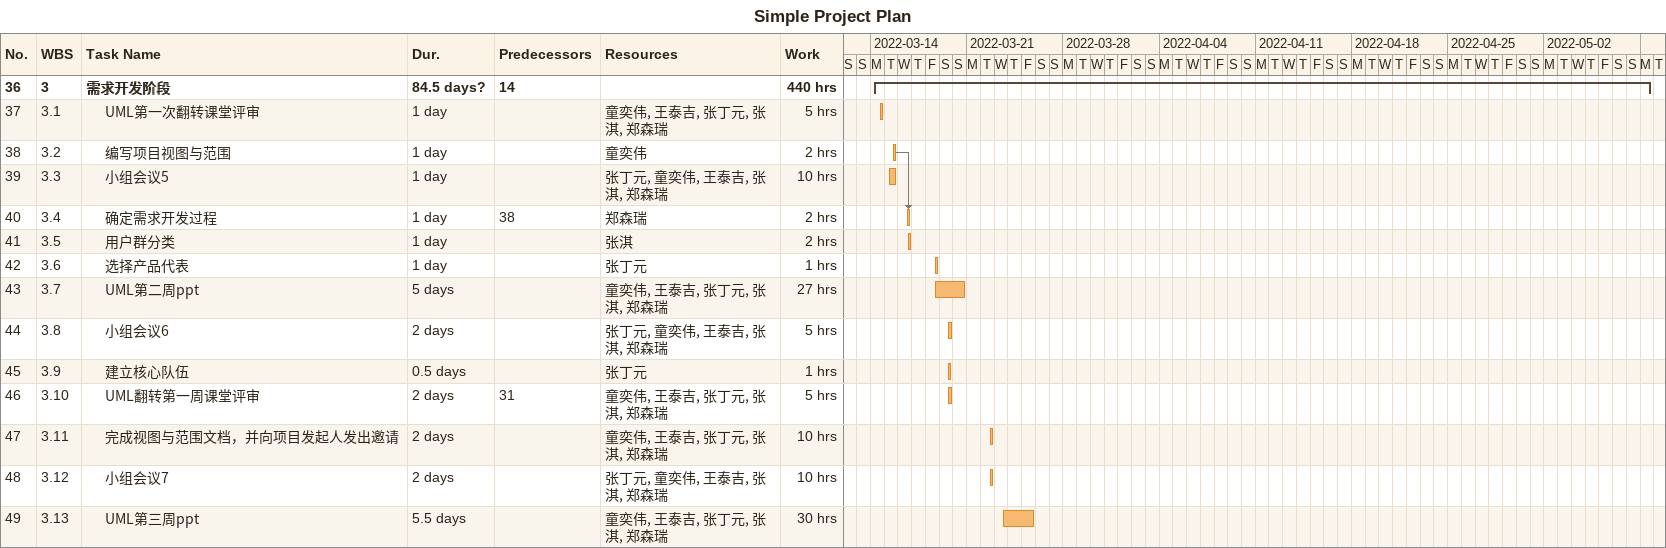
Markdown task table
Simple Project Plan

| ID | WBS | Task | Duration | Start | Finish | Predecessors | Resources | Work (h) |
|---|---|---|---|---|---|---|---|---|
| 36 | 3 | **需求开发阶段** | 84.5d? | 2022-03-14 | 2022-05-09 | 14 |  | 440 |
| 37 | 3.1 | UML第一次翻转课堂评审 | 1d | 2022-03-14 | 2022-03-14 |  | 童奕伟, 王泰吉, 张丁元, 张淇, 郑森瑞 | 5 |
| 38 | 3.2 | 编写项目视图与范围 | 1d | 2022-03-15 | 2022-03-15 |  | 童奕伟 | 2 |
| 39 | 3.3 | 小组会议5 | 1d | 2022-03-15 | 2022-03-15 |  | 张丁元, 童奕伟, 王泰吉, 张淇, 郑森瑞 | 10 |
| 40 | 3.4 | 确定需求开发过程 | 1d | 2022-03-16 | 2022-03-16 | 38 | 郑森瑞 | 2 |
| 41 | 3.5 | 用户群分类 | 1d | 2022-03-16 | 2022-03-16 |  | 张淇 | 2 |
| 42 | 3.6 | 选择产品代表 | 1d | 2022-03-18 | 2022-03-18 |  | 张丁元 | 1 |
| 43 | 3.7 | UML第二周ppt | 5d | 2022-03-18 | 2022-03-20 |  | 童奕伟, 王泰吉, 张丁元, 张淇, 郑森瑞 | 27 |
| 44 | 3.8 | 小组会议6 | 2d | 2022-03-19 | 2022-03-19 |  | 张丁元, 童奕伟, 王泰吉, 张淇, 郑森瑞 | 5 |
| 45 | 3.9 | 建立核心队伍 | 0.5d | 2022-03-19 | 2022-03-19 |  | 张丁元 | 1 |
| 46 | 3.10 | UML翻转第一周课堂评审 | 2d | 2022-03-19 | 2022-03-19 | 31 | 童奕伟, 王泰吉, 张丁元, 张淇, 郑森瑞 | 5 |
| 47 | 3.11 | 完成视图与范围文档，并向项目发起人发出邀请 | 2d | 2022-03-22 | 2022-03-22 |  | 童奕伟, 王泰吉, 张丁元, 张淇, 郑森瑞 | 10 |
| 48 | 3.12 | 小组会议7 | 2d | 2022-03-22 | 2022-03-22 |  | 张丁元, 童奕伟, 王泰吉, 张淇, 郑森瑞 | 10 |
| 49 | 3.13 | UML第三周ppt | 5.5d | 2022-03-23 | 2022-03-25 |  | 童奕伟, 王泰吉, 张丁元, 张淇, 郑森瑞 | 30 |
